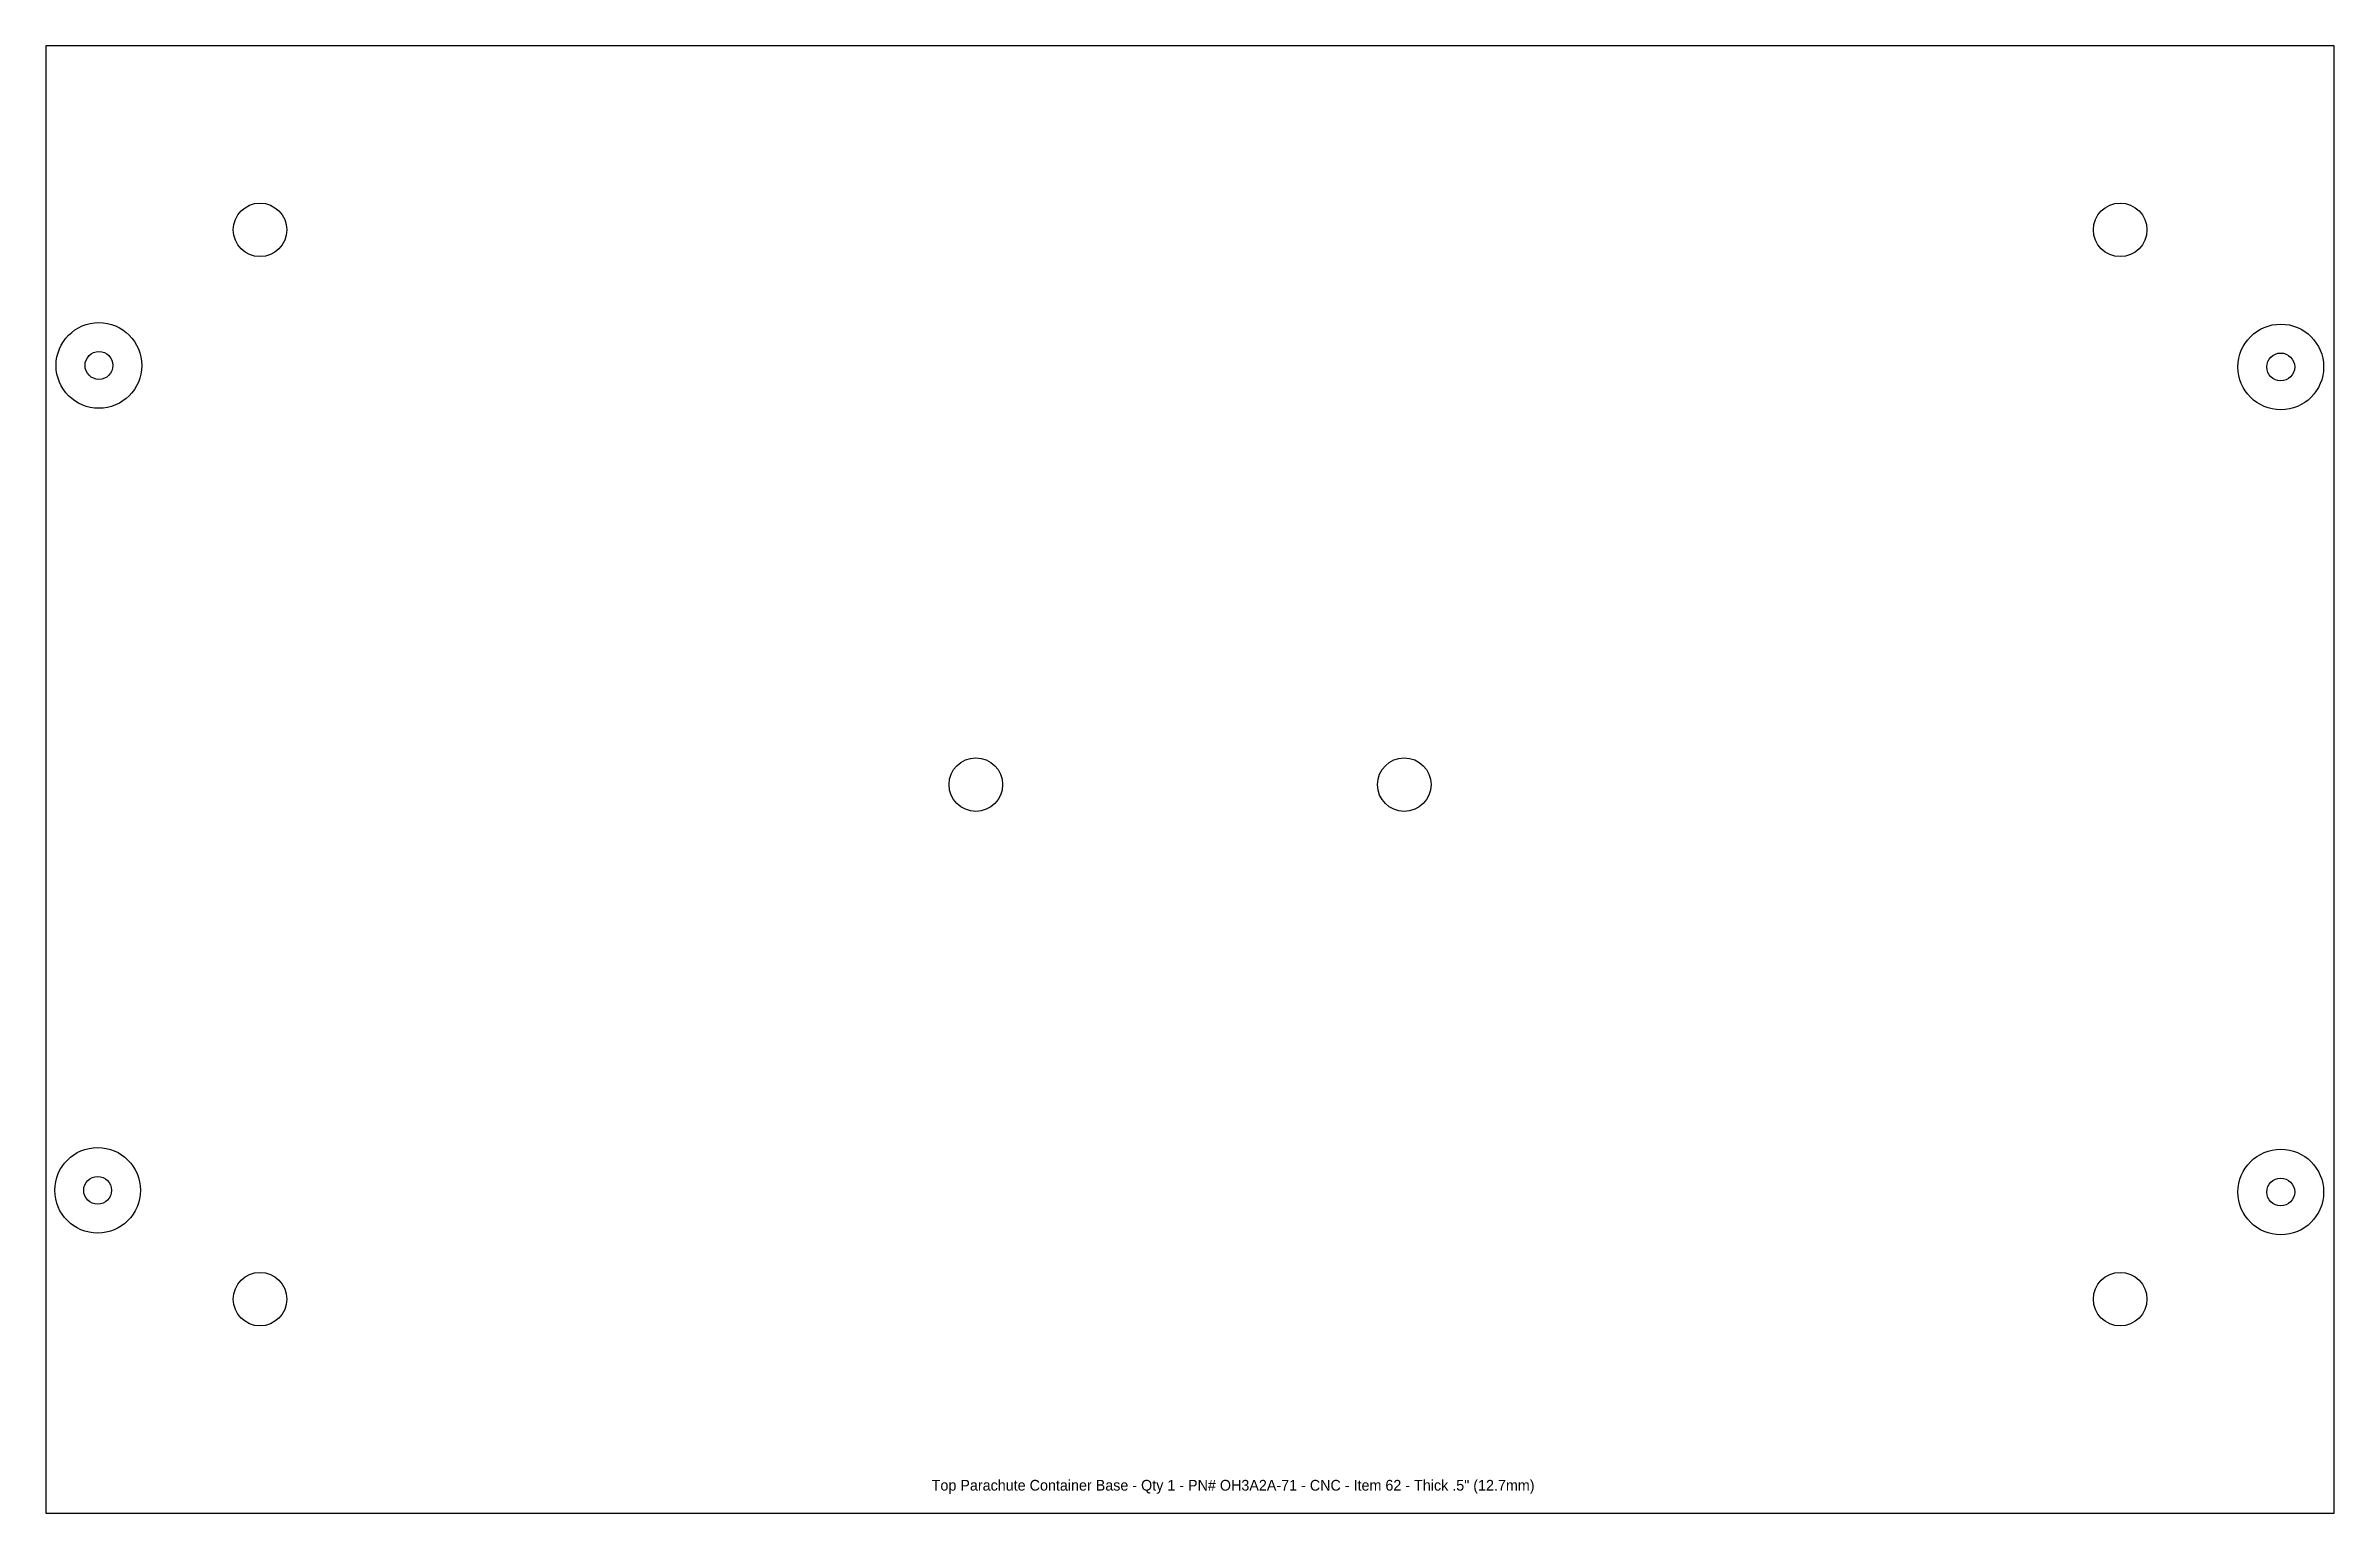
# Model space of a CAD drawing. Extents: x 0.9 to 11.6, y 1.3 to 8.2.
import ezdxf

# ---------------------------------------------------------------- set-up
doc = ezdxf.new("R2010")
doc.units = 0
doc.header["$MEASUREMENT"] = 0
doc.layers.get('0').update_dxf_attribs({"linetype": 'CONTINUOUS'})
doc.layers.add('Info', color=4, linetype='CONTINUOUS')
doc.styles.add('Annotative', font='txt')

msp = doc.modelspace()

# ---------------------------------------------------------------- linework, layer by layer
at = {"color": 7, "linetype": 'Continuous'}
msp.add_lwpolyline([(11.629, 1.304), (11.629, 8.156), (0.945, 8.156), (0.945, 1.304)], close=True, dxfattribs=at)
for centre, radius in [((1.945, 7.296), 0.125), ((10.629, 7.296), 0.125), ((1.193, 6.663), 0.2), ((11.379, 6.656), 0.2), ((5.287, 4.706), 0.125), ((7.287, 4.706), 0.125), ((1.187, 2.812), 0.2), ((11.379, 2.804), 0.2), ((1.945, 2.304), 0.125), ((10.629, 2.304), 0.125)]:
    msp.add_circle(centre, radius, dxfattribs=at)
for centre in [(1.193, 6.663), (11.379, 6.656), (1.187, 2.812), (11.379, 2.804)]:
    msp.add_circle(centre, 0.065)

# ---------------------------------------------------------------- texts
at = {"layer": 'Info', "insert": (6.488, 1.46), "char_height": 0.05, "attachment_point": 2, "style": 'Annotative'}
msp.add_mtext_dynamic_manual_height_columns('Top Parachute Container Base - Qty 1 - PN# OH3A2A-71 - CNC - Item 62 - Thick .5" (12.7mm)  ', width=4.53545, gutter_width=0, heights=[0.0166], dxfattribs=at)

doc.saveas('drawing.dxf')
